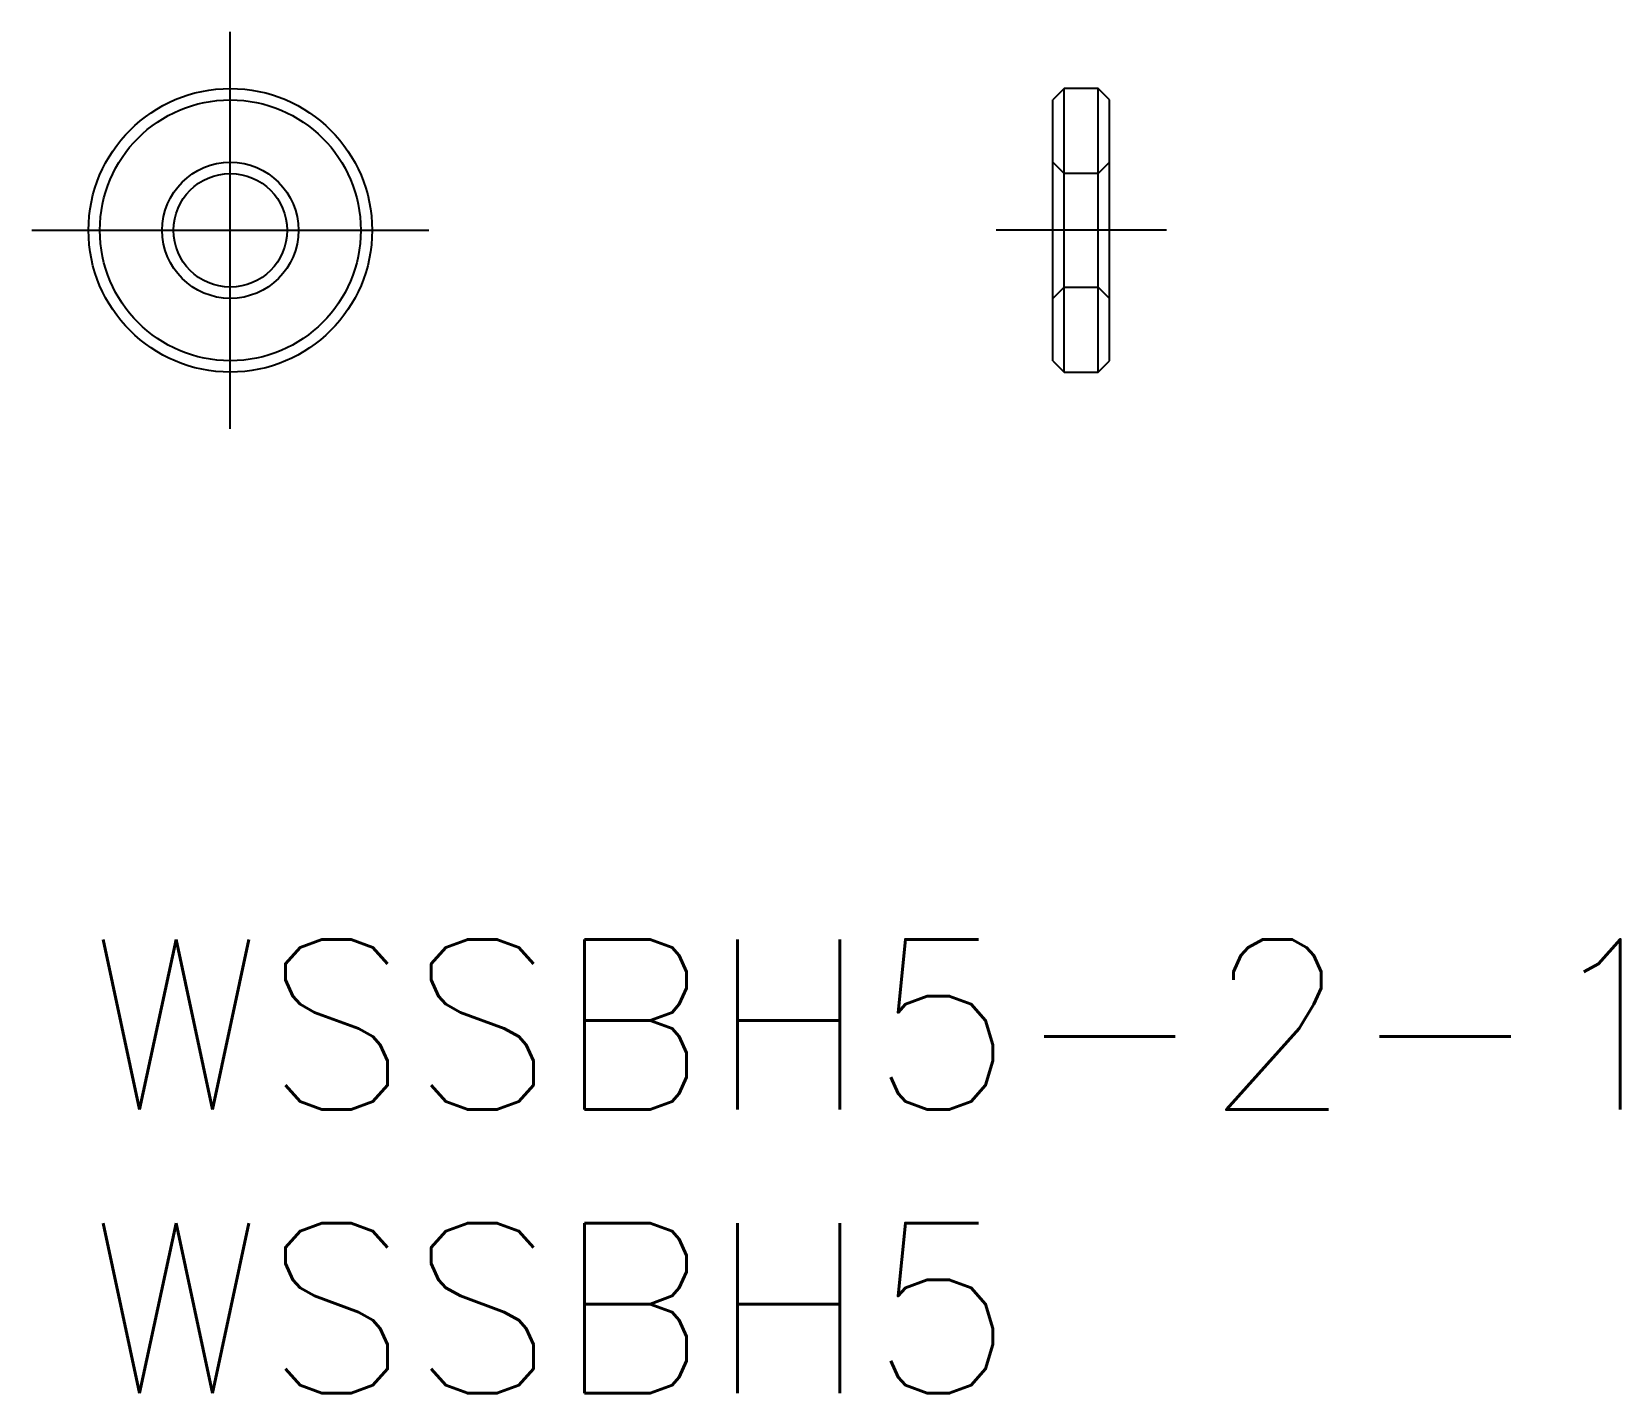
# Model space of a CAD drawing. Extents: x -1 to 27, y -8 to 16.
import ezdxf

# ---------------------------------------------------------------- set-up
doc = ezdxf.new("R2010")
doc.units = 0
doc.header["$LTSCALE"] = 0.5
doc.linetypes.add('CENTER', pattern=[50.8, 31.75, -6.35, 6.35, -6.35])
doc.linetypes.add('DASHED', pattern=[19.05, 12.7, -6.35])
for name, color, linetype in [('MSM_CENTER', 1, 'CENTER'), ('MSM_CONTINUOUS', 7, 'CONTINUOUS'), ('MSM_DASHED', 4, 'DASHED'), ('MSM_PART_NUMBER', 7, 'CONTINUOUS')]:
    doc.layers.add(name, color=color, linetype=linetype)
doc.styles.get("Standard").update_dxf_attribs({"font": 'txt.shx', "height": 1, "bigfont": 'bigfont.shx'})

# ---------------------------------------------------------------- blocks, each defined once
blk = doc.blocks.new('*U12')
at = {"layer": 'MSM_PART_NUMBER'}
blk.add_text('WSSBH5-2-1', height=3, dxfattribs=at).set_placement((0, -3))
blk = doc.blocks.new('*U13')
at = {"layer": 'MSM_PART_NUMBER'}
blk.add_text('WSSBH5', height=3, dxfattribs=at).set_placement((0, -8))

msp = doc.modelspace()

# ---------------------------------------------------------------- linework, layer by layer
at = {"layer": 'MSM_CENTER'}
for p, q in [((2.5, 9), (2.5, 16)), ((-1, 12.5), (6, 12.5)), ((19, 12.5), (16, 12.5))]:
    msp.add_line(p, q, dxfattribs=at)
at = {"layer": 'MSM_CONTINUOUS'}
for p, q in [((17.2, 15), (17, 14.8)), ((17.2, 10), (17.2, 15)), ((17.8, 15), (17.2, 15)), ((18, 14.8), (17.8, 15)), ((17.8, 10), (17.8, 15)), ((17, 10.2), (17, 14.8)), ((18, 10.2), (18, 14.8)), ((17, 10.2), (17.2, 10)), ((17.8, 10), (18, 10.2)), ((17.2, 10), (17.8, 10))]:
    msp.add_line(p, q, dxfattribs=at)
for radius in [2.5, 2.3, 1.2, 1]:
    msp.add_circle((2.5, 12.5), radius, dxfattribs=at)
at = {"layer": 'MSM_DASHED'}
for p, q in [((17.2, 13.5), (17, 13.7)), ((17.8, 13.5), (17.2, 13.5)), ((18, 13.7), (17.8, 13.5)), ((17, 11.3), (17.2, 11.5)), ((17.2, 11.5), (17.8, 11.5)), ((17.8, 11.5), (18, 11.3))]:
    msp.add_line(p, q, dxfattribs=at)

# ---------------------------------------------------------------- block references
at = {"layer": 'MSM_CONTINUOUS'}
for name in ['*U12', '*U13']:
    msp.add_blockref(name, (0, 0), dxfattribs=at)

doc.saveas('drawing.dxf')
